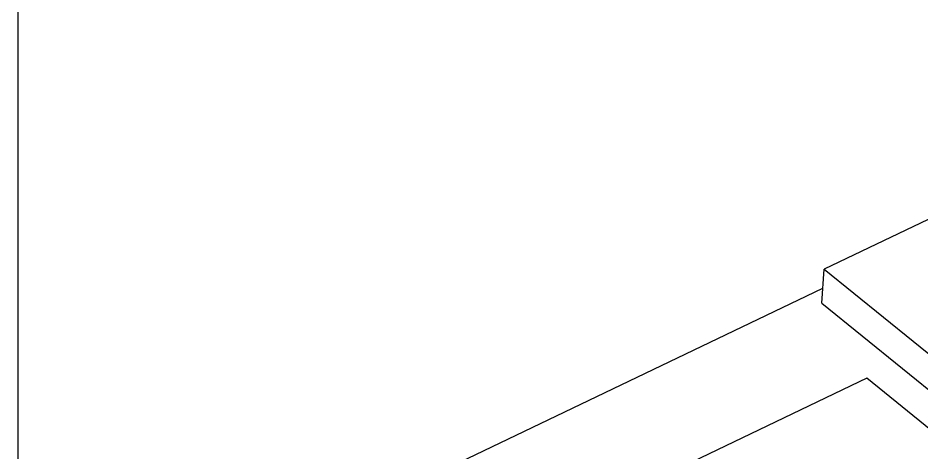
# Model space of a CAD drawing. Header units: millimetres. Extents: x 0 to 297, y 0 to 210.
# Drawn here: x 0 to 35.94, y 33.95 to 51.23 of the extents above; entities that cross this region are included whole.
import ezdxf

# ---------------------------------------------------------------- set-up
doc = ezdxf.new("R2010")
doc.units = ezdxf.units.MM
doc.header["$LTSCALE"] = 16.335
doc.layers.get('0').update_dxf_attribs({"linetype": 'CONTINUOUS'})

msp = doc.modelspace()

# ---------------------------------------------------------------- linework, layer by layer
at = {"color": 7, "linetype": 'Continuous'}
for p, q in [((0, 0), (0, 210)), ((46.627, 48.229), (32.059, 41.259)), ((31.963, 39.905), (32.059, 41.259)), ((32.059, 41.259), (38.057, 36.392)), ((6.699, 28.391), (32.005, 40.498)), ((31.963, 39.905), (37.961, 35.038))]:
    msp.add_line(p, q, dxfattribs=at)
at = {"color": 40, "linetype": 'Continuous'}
for p, q in [((33.753, 36.921), (10.12, 25.615)), ((41.128, 30.937), (33.753, 36.921))]:
    msp.add_line(p, q, dxfattribs=at)

doc.saveas('drawing.dxf')
